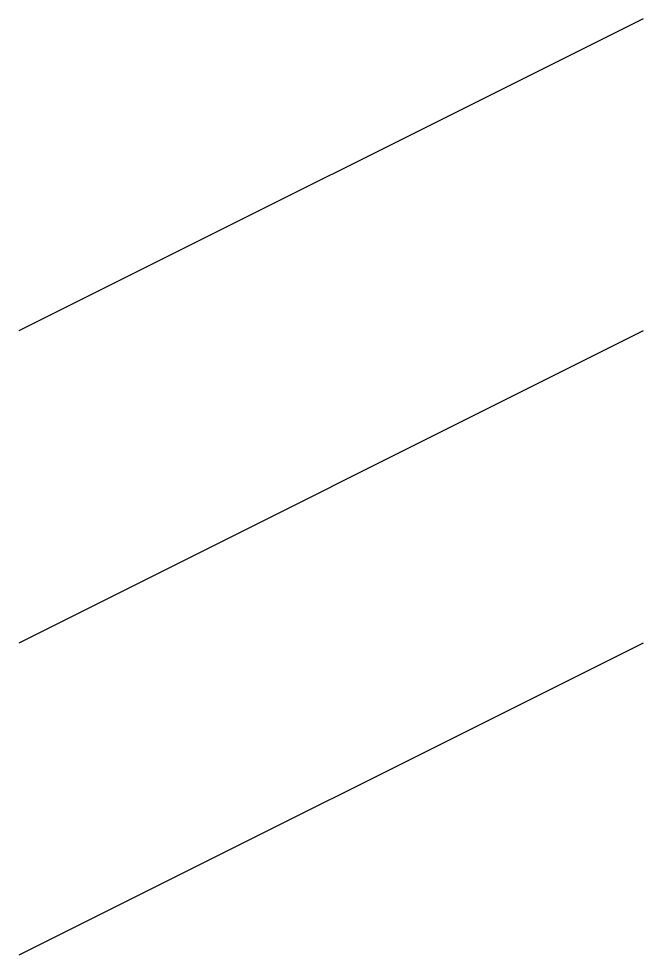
# Model space of a CAD drawing. Extents: x -1.25 to 1.25, y -1.88 to 1.88.
import ezdxf

# ---------------------------------------------------------------- set-up
doc = ezdxf.new("R2010")
doc.units = 0
doc.layers.get('0').update_dxf_attribs({"linetype": 'CONTINUOUS'})

msp = doc.modelspace()

# ---------------------------------------------------------------- linework, layer by layer
for p, q in [((1.25, 1.875), (-1.25, 0.625)), ((1.25, 0.625), (-1.25, -0.625)), ((1.25, -0.625), (-1.25, -1.875))]:
    msp.add_line(p, q)

doc.saveas('drawing.dxf')
